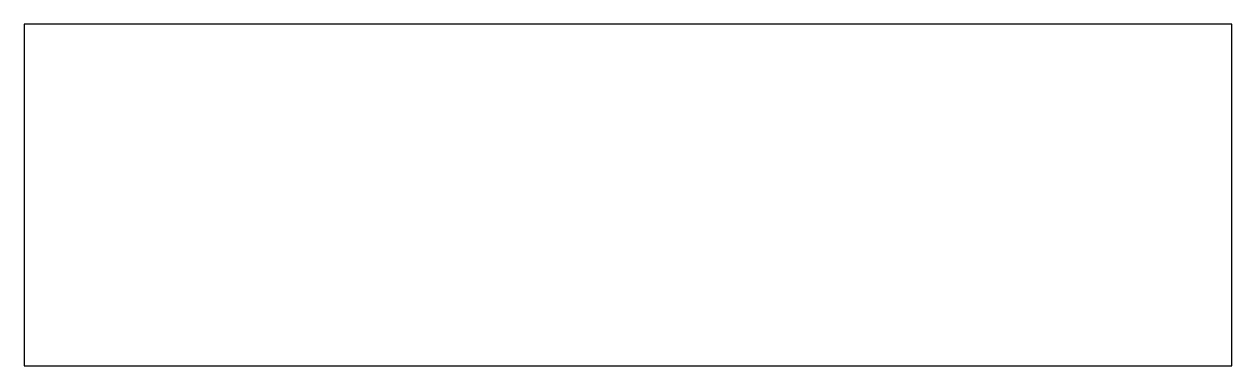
# Model space of a CAD drawing. Header units: millimetres. Extents: x 0 to 565, y 0 to 160.
import ezdxf

# ---------------------------------------------------------------- set-up
doc = ezdxf.new("R2010")
doc.units = ezdxf.units.MM
doc.layers.add('CUT', color=7, linetype='CONTINUOUS')

msp = doc.modelspace()

# ---------------------------------------------------------------- linework, layer by layer
at = {"layer": 'CUT'}
msp.add_lwpolyline([(0, 0), (565.486678, 0), (565.486678, 160), (0, 160)], close=True, dxfattribs=at)

doc.saveas('drawing.dxf')
